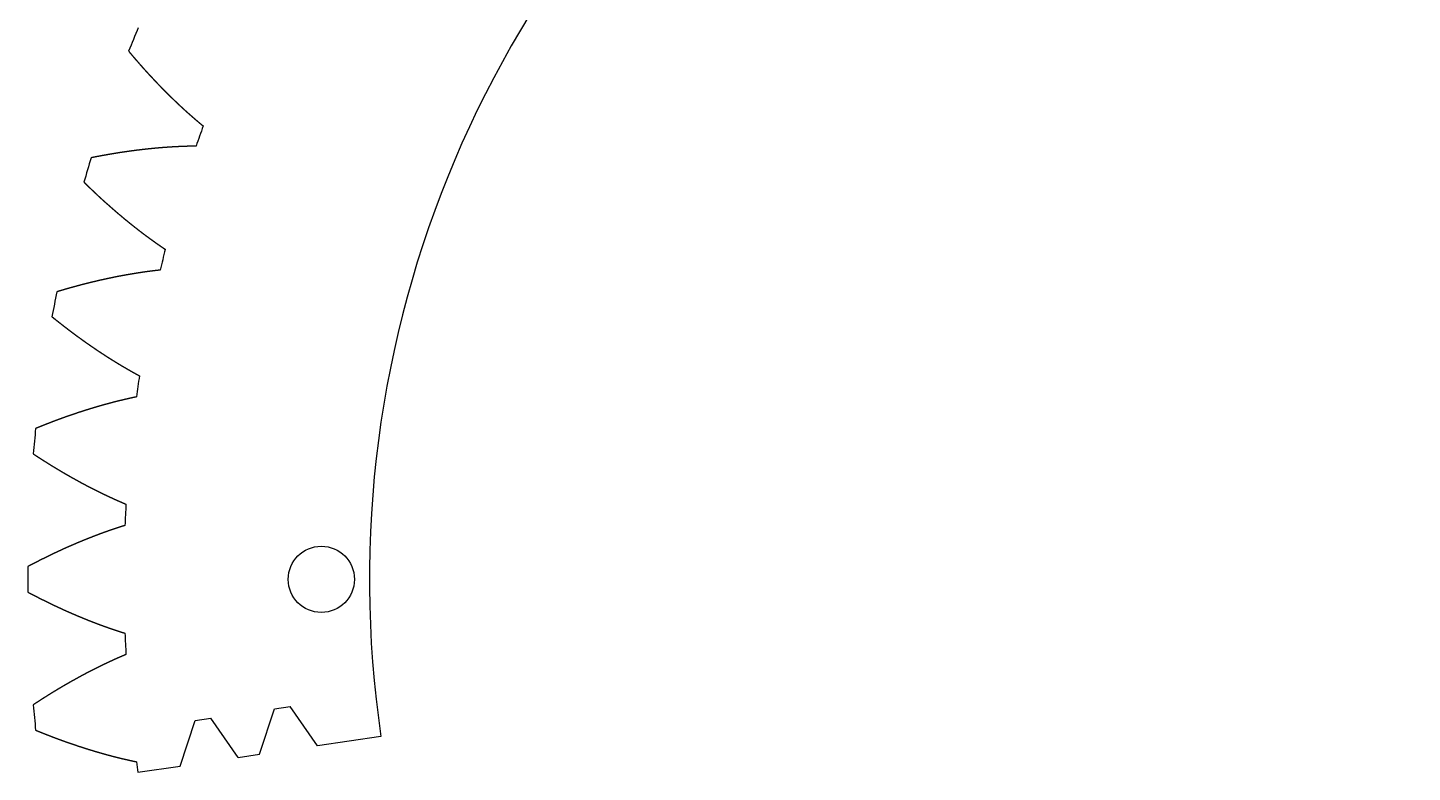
# Model space of a CAD drawing. Header units: millimetres. Extents: x 152 to 351, y -137 to 85.
# Drawn here: x 155.6 to 220.4, y -136.7 to -101.8 of the extents above; entities that cross this region are included whole.
import ezdxf

# ---------------------------------------------------------------- set-up
doc = ezdxf.new("R2010")
doc.units = ezdxf.units.MM
doc.header["$MEASUREMENT"] = 0

msp = doc.modelspace()

# ---------------------------------------------------------------- linework, layer by layer
at = {"linetype": 'Continuous'}
for p, q in [((166.448, -135.841), (167.145, -133.717)), ((167.145, -133.717), (167.887, -133.607)), ((169.169, -135.439), (167.887, -133.607)), ((162.738, -136.39), (163.435, -134.265)), ((163.435, -134.265), (164.177, -134.155)), ((165.459, -135.988), (164.177, -134.155)), ((172.135, -135.001), (169.169, -135.439)), ((165.459, -135.988), (166.448, -135.841)), ((160.76, -136.682), (162.738, -136.39))]:
    msp.add_line(p, q, dxfattribs=at)
msp.add_circle((169.344, -127.652), 1.55)
msp.add_circle((169.344, -127.652), 1.55)
for centre, radius, start, end in [((221.844, -127.652), 50.25, 0, 188.40954), ((221.844, -127.652), 50.25, 0, 188.40954), ((222.604, -127.652), 67, 157.33771, 158.3546), ((222.604, -127.652), 67, 157.33771, 158.3546), ((222.604, -127.652), 62.5, 160.15698, 161.07379), ((222.604, -127.652), 62.5, 160.15698, 161.07379), ((222.604, -127.652), 67, 162.87617, 163.89306), ((222.604, -127.652), 67, 162.87617, 163.89306), ((222.604, -127.652), 62.5, 165.69544, 166.61225), ((222.604, -127.652), 62.5, 165.69544, 166.61225), ((222.604, -127.652), 67, 168.41463, 169.43152), ((222.604, -127.652), 67, 168.41463, 169.43152), ((222.604, -127.652), 62.5, 171.2339, 172.15071), ((222.604, -127.652), 62.5, 171.2339, 172.15071), ((222.604, -127.652), 67, 173.95309, 174.96998), ((222.604, -127.652), 67, 173.95309, 174.96998), ((222.604, -127.652), 62.5, 176.77236, 177.68918), ((222.604, -127.652), 62.5, 176.77236, 177.68918), ((222.604, -127.652), 67, 179.49156, 180.50844), ((222.604, -127.652), 67, 179.49156, 180.50844), ((222.604, -127.652), 62.5, 182.31082, 183.22764), ((222.604, -127.652), 62.5, 182.31082, 183.22764), ((222.604, -127.652), 67, 185.03002, 186.04691), ((222.604, -127.652), 67, 185.03002, 186.04691), ((222.604, -127.652), 62.5, 187.84929, 188.30769), ((222.604, -127.652), 62.5, 187.84929, 188.30769)]:
    msp.add_arc(centre, radius, start, end)
for points in [[(160.329, -102.938), (160.343, -102.955), (160.372, -102.99), (160.415, -103.041), (160.473, -103.11), (160.546, -103.195), (160.619, -103.28), (160.692, -103.365), (160.765, -103.449), (160.839, -103.533), (160.913, -103.617), (160.987, -103.7), (161.061, -103.783), (161.136, -103.866), (161.211, -103.948), (161.286, -104.03), (161.361, -104.111), (161.437, -104.192), (161.512, -104.273), (161.588, -104.353), (161.664, -104.433), (161.741, -104.513), (161.818, -104.592), (161.895, -104.671), (161.972, -104.749), (162.049, -104.827), (162.127, -104.905), (162.205, -104.982), (162.283, -105.059), (162.361, -105.135), (162.44, -105.211), (162.519, -105.287), (162.598, -105.362), (162.677, -105.437), (162.757, -105.511), (162.837, -105.585), (162.917, -105.659), (162.997, -105.732), (163.078, -105.804), (163.159, -105.876), (163.24, -105.948), (163.321, -106.019), (163.403, -106.09), (163.485, -106.16), (163.567, -106.23), (163.649, -106.299), (163.715, -106.354), (163.765, -106.396), (163.798, -106.423), (163.815, -106.436)], [(160.329, -102.938), (160.343, -102.955), (160.372, -102.99), (160.415, -103.041), (160.473, -103.11), (160.546, -103.195), (160.619, -103.28), (160.692, -103.365), (160.765, -103.449), (160.839, -103.533), (160.913, -103.617), (160.987, -103.7), (161.061, -103.783), (161.136, -103.866), (161.211, -103.948), (161.286, -104.03), (161.361, -104.111), (161.437, -104.192), (161.512, -104.273), (161.588, -104.353), (161.664, -104.433), (161.741, -104.513), (161.818, -104.592), (161.895, -104.671), (161.972, -104.749), (162.049, -104.827), (162.127, -104.905), (162.205, -104.982), (162.283, -105.059), (162.361, -105.135), (162.44, -105.211), (162.519, -105.287), (162.598, -105.362), (162.677, -105.437), (162.757, -105.511), (162.837, -105.585), (162.917, -105.659), (162.997, -105.732), (163.078, -105.804), (163.159, -105.876), (163.24, -105.948), (163.321, -106.019), (163.403, -106.09), (163.485, -106.16), (163.567, -106.23), (163.649, -106.299), (163.715, -106.354), (163.765, -106.396), (163.798, -106.423), (163.815, -106.436)], [(163.483, -107.38), (163.462, -107.38), (163.419, -107.381), (163.354, -107.382), (163.268, -107.383), (163.16, -107.386), (163.053, -107.389), (162.945, -107.392), (162.837, -107.396), (162.729, -107.401), (162.621, -107.406), (162.512, -107.411), (162.404, -107.417), (162.296, -107.424), (162.187, -107.431), (162.079, -107.439), (161.97, -107.447), (161.861, -107.455), (161.753, -107.465), (161.644, -107.474), (161.535, -107.484), (161.426, -107.495), (161.317, -107.506), (161.208, -107.517), (161.099, -107.529), (160.989, -107.541), (160.88, -107.554), (160.771, -107.567), (160.661, -107.581), (160.552, -107.595), (160.442, -107.61), (160.333, -107.625), (160.223, -107.64), (160.114, -107.656), (160.004, -107.673), (159.894, -107.689), (159.784, -107.707), (159.675, -107.724), (159.565, -107.742), (159.455, -107.761), (159.345, -107.78), (159.235, -107.799), (159.125, -107.819), (159.015, -107.839), (158.905, -107.86), (158.794, -107.881), (158.706, -107.898), (158.64, -107.911), (158.596, -107.92), (158.574, -107.924)], [(163.483, -107.38), (163.462, -107.38), (163.419, -107.381), (163.354, -107.382), (163.268, -107.383), (163.16, -107.386), (163.053, -107.389), (162.945, -107.392), (162.837, -107.396), (162.729, -107.401), (162.621, -107.406), (162.512, -107.411), (162.404, -107.417), (162.296, -107.424), (162.187, -107.431), (162.079, -107.439), (161.97, -107.447), (161.861, -107.455), (161.753, -107.465), (161.644, -107.474), (161.535, -107.484), (161.426, -107.495), (161.317, -107.506), (161.208, -107.517), (161.099, -107.529), (160.989, -107.541), (160.88, -107.554), (160.771, -107.567), (160.661, -107.581), (160.552, -107.595), (160.442, -107.61), (160.333, -107.625), (160.223, -107.64), (160.114, -107.656), (160.004, -107.673), (159.894, -107.689), (159.784, -107.707), (159.675, -107.724), (159.565, -107.742), (159.455, -107.761), (159.345, -107.78), (159.235, -107.799), (159.125, -107.819), (159.015, -107.839), (158.905, -107.86), (158.794, -107.881), (158.706, -107.898), (158.64, -107.911), (158.596, -107.92), (158.574, -107.924)], [(158.234, -109.064), (158.25, -109.08), (158.282, -109.111), (158.33, -109.158), (158.395, -109.221), (158.475, -109.299), (158.556, -109.376), (158.637, -109.454), (158.718, -109.531), (158.8, -109.607), (158.881, -109.683), (158.963, -109.759), (159.045, -109.834), (159.127, -109.909), (159.21, -109.984), (159.292, -110.058), (159.375, -110.132), (159.458, -110.205), (159.541, -110.278), (159.624, -110.351), (159.708, -110.423), (159.792, -110.495), (159.876, -110.566), (159.96, -110.637), (160.044, -110.708), (160.129, -110.778), (160.214, -110.848), (160.299, -110.917), (160.384, -110.986), (160.469, -111.055), (160.555, -111.123), (160.641, -111.19), (160.727, -111.258), (160.813, -111.324), (160.9, -111.391), (160.986, -111.456), (161.073, -111.522), (161.16, -111.587), (161.247, -111.651), (161.335, -111.715), (161.422, -111.779), (161.51, -111.842), (161.598, -111.904), (161.687, -111.966), (161.775, -112.028), (161.864, -112.089), (161.935, -112.137), (161.988, -112.174), (162.024, -112.198), (162.042, -112.209)], [(158.234, -109.064), (158.25, -109.08), (158.282, -109.111), (158.33, -109.158), (158.395, -109.221), (158.475, -109.299), (158.556, -109.376), (158.637, -109.454), (158.718, -109.531), (158.8, -109.607), (158.881, -109.683), (158.963, -109.759), (159.045, -109.834), (159.127, -109.909), (159.21, -109.984), (159.292, -110.058), (159.375, -110.132), (159.458, -110.205), (159.541, -110.278), (159.624, -110.351), (159.708, -110.423), (159.792, -110.495), (159.876, -110.566), (159.96, -110.637), (160.044, -110.708), (160.129, -110.778), (160.214, -110.848), (160.299, -110.917), (160.384, -110.986), (160.469, -111.055), (160.555, -111.123), (160.641, -111.19), (160.727, -111.258), (160.813, -111.324), (160.9, -111.391), (160.986, -111.456), (161.073, -111.522), (161.16, -111.587), (161.247, -111.651), (161.335, -111.715), (161.422, -111.779), (161.51, -111.842), (161.598, -111.904), (161.687, -111.966), (161.775, -112.028), (161.864, -112.089), (161.935, -112.137), (161.988, -112.174), (162.024, -112.198), (162.042, -112.209)], [(161.802, -113.18), (161.781, -113.183), (161.738, -113.187), (161.674, -113.195), (161.589, -113.204), (161.482, -113.217), (161.375, -113.231), (161.268, -113.245), (161.161, -113.259), (161.054, -113.274), (160.947, -113.289), (160.84, -113.306), (160.732, -113.322), (160.625, -113.339), (160.518, -113.357), (160.411, -113.375), (160.303, -113.393), (160.196, -113.412), (160.088, -113.432), (159.981, -113.452), (159.874, -113.472), (159.766, -113.493), (159.659, -113.515), (159.551, -113.537), (159.444, -113.559), (159.336, -113.582), (159.229, -113.605), (159.121, -113.629), (159.013, -113.653), (158.906, -113.678), (158.798, -113.703), (158.691, -113.728), (158.583, -113.754), (158.475, -113.781), (158.368, -113.808), (158.26, -113.835), (158.153, -113.863), (158.045, -113.891), (157.937, -113.92), (157.83, -113.949), (157.722, -113.978), (157.615, -114.008), (157.507, -114.038), (157.399, -114.069), (157.292, -114.1), (157.184, -114.132), (157.098, -114.157), (157.034, -114.177), (156.991, -114.19), (156.969, -114.196)], [(161.802, -113.18), (161.781, -113.183), (161.738, -113.187), (161.674, -113.195), (161.589, -113.204), (161.482, -113.217), (161.375, -113.231), (161.268, -113.245), (161.161, -113.259), (161.054, -113.274), (160.947, -113.289), (160.84, -113.306), (160.732, -113.322), (160.625, -113.339), (160.518, -113.357), (160.411, -113.375), (160.303, -113.393), (160.196, -113.412), (160.088, -113.432), (159.981, -113.452), (159.874, -113.472), (159.766, -113.493), (159.659, -113.515), (159.551, -113.537), (159.444, -113.559), (159.336, -113.582), (159.229, -113.605), (159.121, -113.629), (159.013, -113.653), (158.906, -113.678), (158.798, -113.703), (158.691, -113.728), (158.583, -113.754), (158.475, -113.781), (158.368, -113.808), (158.26, -113.835), (158.153, -113.863), (158.045, -113.891), (157.937, -113.92), (157.83, -113.949), (157.722, -113.978), (157.615, -114.008), (157.507, -114.038), (157.399, -114.069), (157.292, -114.1), (157.184, -114.132), (157.098, -114.157), (157.034, -114.177), (156.991, -114.19), (156.969, -114.196)], [(156.741, -115.363), (156.758, -115.377), (156.793, -115.406), (156.845, -115.448), (156.916, -115.504), (157.003, -115.574), (157.091, -115.643), (157.179, -115.712), (157.267, -115.781), (157.356, -115.849), (157.444, -115.917), (157.533, -115.985), (157.622, -116.052), (157.711, -116.118), (157.8, -116.185), (157.89, -116.251), (157.979, -116.316), (158.069, -116.381), (158.159, -116.446), (158.249, -116.51), (158.339, -116.574), (158.429, -116.637), (158.52, -116.7), (158.61, -116.763), (158.701, -116.825), (158.792, -116.887), (158.883, -116.948), (158.975, -117.009), (159.066, -117.069), (159.158, -117.129), (159.249, -117.189), (159.341, -117.248), (159.433, -117.306), (159.526, -117.364), (159.618, -117.422), (159.711, -117.479), (159.803, -117.536), (159.896, -117.592), (159.989, -117.648), (160.083, -117.703), (160.176, -117.758), (160.27, -117.812), (160.363, -117.866), (160.457, -117.919), (160.551, -117.972), (160.645, -118.024), (160.721, -118.065), (160.777, -118.096), (160.815, -118.116), (160.834, -118.127)], [(156.741, -115.363), (156.758, -115.377), (156.793, -115.406), (156.845, -115.448), (156.916, -115.504), (157.003, -115.574), (157.091, -115.643), (157.179, -115.712), (157.267, -115.781), (157.356, -115.849), (157.444, -115.917), (157.533, -115.985), (157.622, -116.052), (157.711, -116.118), (157.8, -116.185), (157.89, -116.251), (157.979, -116.316), (158.069, -116.381), (158.159, -116.446), (158.249, -116.51), (158.339, -116.574), (158.429, -116.637), (158.52, -116.7), (158.61, -116.763), (158.701, -116.825), (158.792, -116.887), (158.883, -116.948), (158.975, -117.009), (159.066, -117.069), (159.158, -117.129), (159.249, -117.189), (159.341, -117.248), (159.433, -117.306), (159.526, -117.364), (159.618, -117.422), (159.711, -117.479), (159.803, -117.536), (159.896, -117.592), (159.989, -117.648), (160.083, -117.703), (160.176, -117.758), (160.27, -117.812), (160.363, -117.866), (160.457, -117.919), (160.551, -117.972), (160.645, -118.024), (160.721, -118.065), (160.777, -118.096), (160.815, -118.116), (160.834, -118.127)], [(160.69, -119.116), (160.669, -119.121), (160.627, -119.129), (160.563, -119.143), (160.479, -119.161), (160.374, -119.184), (160.269, -119.207), (160.164, -119.232), (160.059, -119.256), (159.954, -119.282), (159.848, -119.307), (159.743, -119.334), (159.638, -119.36), (159.533, -119.388), (159.428, -119.416), (159.323, -119.444), (159.218, -119.473), (159.113, -119.502), (159.008, -119.532), (158.903, -119.562), (158.798, -119.593), (158.693, -119.624), (158.588, -119.656), (158.483, -119.688), (158.378, -119.721), (158.274, -119.754), (158.169, -119.787), (158.064, -119.821), (157.959, -119.856), (157.855, -119.891), (157.75, -119.926), (157.645, -119.962), (157.541, -119.998), (157.436, -120.035), (157.332, -120.072), (157.227, -120.11), (157.123, -120.148), (157.018, -120.186), (156.914, -120.225), (156.81, -120.264), (156.705, -120.304), (156.601, -120.344), (156.497, -120.385), (156.393, -120.426), (156.289, -120.467), (156.185, -120.509), (156.102, -120.543), (156.039, -120.568), (155.998, -120.585), (155.977, -120.594)], [(160.69, -119.116), (160.669, -119.121), (160.627, -119.129), (160.563, -119.143), (160.479, -119.161), (160.374, -119.184), (160.269, -119.207), (160.164, -119.232), (160.059, -119.256), (159.954, -119.282), (159.848, -119.307), (159.743, -119.334), (159.638, -119.36), (159.533, -119.388), (159.428, -119.416), (159.323, -119.444), (159.218, -119.473), (159.113, -119.502), (159.008, -119.532), (158.903, -119.562), (158.798, -119.593), (158.693, -119.624), (158.588, -119.656), (158.483, -119.688), (158.378, -119.721), (158.274, -119.754), (158.169, -119.787), (158.064, -119.821), (157.959, -119.856), (157.855, -119.891), (157.75, -119.926), (157.645, -119.962), (157.541, -119.998), (157.436, -120.035), (157.332, -120.072), (157.227, -120.11), (157.123, -120.148), (157.018, -120.186), (156.914, -120.225), (156.81, -120.264), (156.705, -120.304), (156.601, -120.344), (156.497, -120.385), (156.393, -120.426), (156.289, -120.467), (156.185, -120.509), (156.102, -120.543), (156.039, -120.568), (155.998, -120.585), (155.977, -120.594)], [(155.862, -121.777), (155.881, -121.79), (155.918, -121.814), (155.975, -121.852), (156.05, -121.901), (156.144, -121.962), (156.238, -122.022), (156.332, -122.082), (156.427, -122.142), (156.521, -122.202), (156.616, -122.261), (156.711, -122.319), (156.806, -122.378), (156.901, -122.435), (156.996, -122.493), (157.091, -122.55), (157.187, -122.606), (157.282, -122.662), (157.378, -122.718), (157.474, -122.773), (157.57, -122.828), (157.666, -122.882), (157.762, -122.936), (157.858, -122.99), (157.955, -123.043), (158.051, -123.096), (158.148, -123.148), (158.244, -123.2), (158.341, -123.251), (158.438, -123.302), (158.535, -123.352), (158.633, -123.402), (158.73, -123.451), (158.827, -123.5), (158.925, -123.549), (159.023, -123.597), (159.12, -123.644), (159.218, -123.691), (159.316, -123.738), (159.414, -123.784), (159.513, -123.829), (159.611, -123.874), (159.709, -123.919), (159.808, -123.962), (159.907, -124.006), (160.005, -124.049), (160.084, -124.083), (160.144, -124.108), (160.183, -124.124), (160.203, -124.133)], [(155.862, -121.777), (155.881, -121.79), (155.918, -121.814), (155.975, -121.852), (156.05, -121.901), (156.144, -121.962), (156.238, -122.022), (156.332, -122.082), (156.427, -122.142), (156.521, -122.202), (156.616, -122.261), (156.711, -122.319), (156.806, -122.378), (156.901, -122.435), (156.996, -122.493), (157.091, -122.55), (157.187, -122.606), (157.282, -122.662), (157.378, -122.718), (157.474, -122.773), (157.57, -122.828), (157.666, -122.882), (157.762, -122.936), (157.858, -122.99), (157.955, -123.043), (158.051, -123.096), (158.148, -123.148), (158.244, -123.2), (158.341, -123.251), (158.438, -123.302), (158.535, -123.352), (158.633, -123.402), (158.73, -123.451), (158.827, -123.5), (158.925, -123.549), (159.023, -123.597), (159.12, -123.644), (159.218, -123.691), (159.316, -123.738), (159.414, -123.784), (159.513, -123.829), (159.611, -123.874), (159.709, -123.919), (159.808, -123.962), (159.907, -124.006), (160.005, -124.049), (160.084, -124.083), (160.144, -124.108), (160.183, -124.124), (160.203, -124.133)], [(160.155, -125.132), (160.134, -125.138), (160.093, -125.151), (160.032, -125.17), (159.95, -125.196), (159.847, -125.229), (159.745, -125.263), (159.643, -125.297), (159.54, -125.332), (159.438, -125.367), (159.336, -125.403), (159.234, -125.439), (159.132, -125.476), (159.03, -125.514), (158.928, -125.551), (158.826, -125.59), (158.724, -125.629), (158.623, -125.668), (158.521, -125.708), (158.419, -125.748), (158.318, -125.789), (158.217, -125.83), (158.115, -125.872), (158.014, -125.914), (157.913, -125.956), (157.812, -125.999), (157.711, -126.043), (157.61, -126.087), (157.509, -126.131), (157.408, -126.176), (157.307, -126.221), (157.206, -126.267), (157.106, -126.313), (157.005, -126.36), (156.905, -126.407), (156.804, -126.455), (156.704, -126.503), (156.604, -126.551), (156.504, -126.6), (156.404, -126.649), (156.304, -126.698), (156.204, -126.748), (156.104, -126.799), (156.005, -126.85), (155.905, -126.901), (155.805, -126.953), (155.726, -126.994), (155.666, -127.026), (155.627, -127.047), (155.607, -127.057)], [(160.155, -125.132), (160.134, -125.138), (160.093, -125.151), (160.032, -125.17), (159.95, -125.196), (159.847, -125.229), (159.745, -125.263), (159.643, -125.297), (159.54, -125.332), (159.438, -125.367), (159.336, -125.403), (159.234, -125.439), (159.132, -125.476), (159.03, -125.514), (158.928, -125.551), (158.826, -125.59), (158.724, -125.629), (158.623, -125.668), (158.521, -125.708), (158.419, -125.748), (158.318, -125.789), (158.217, -125.83), (158.115, -125.872), (158.014, -125.914), (157.913, -125.956), (157.812, -125.999), (157.711, -126.043), (157.61, -126.087), (157.509, -126.131), (157.408, -126.176), (157.307, -126.221), (157.206, -126.267), (157.106, -126.313), (157.005, -126.36), (156.905, -126.407), (156.804, -126.455), (156.704, -126.503), (156.604, -126.551), (156.504, -126.6), (156.404, -126.649), (156.304, -126.698), (156.204, -126.748), (156.104, -126.799), (156.005, -126.85), (155.905, -126.901), (155.805, -126.953), (155.726, -126.994), (155.666, -127.026), (155.627, -127.047), (155.607, -127.057)], [(155.607, -128.246), (155.627, -128.257), (155.666, -128.278), (155.726, -128.309), (155.805, -128.351), (155.905, -128.403), (156.005, -128.454), (156.104, -128.505), (156.204, -128.555), (156.304, -128.605), (156.404, -128.655), (156.504, -128.704), (156.604, -128.753), (156.704, -128.801), (156.804, -128.849), (156.905, -128.896), (157.005, -128.943), (157.106, -128.99), (157.206, -129.036), (157.307, -129.082), (157.408, -129.127), (157.509, -129.172), (157.61, -129.217), (157.711, -129.261), (157.812, -129.304), (157.913, -129.347), (158.014, -129.39), (158.115, -129.432), (158.217, -129.474), (158.318, -129.515), (158.419, -129.556), (158.521, -129.596), (158.623, -129.636), (158.724, -129.675), (158.826, -129.714), (158.928, -129.752), (159.03, -129.79), (159.132, -129.827), (159.234, -129.864), (159.336, -129.9), (159.438, -129.936), (159.54, -129.971), (159.643, -130.006), (159.745, -130.04), (159.847, -130.074), (159.95, -130.107), (160.032, -130.133), (160.093, -130.153), (160.134, -130.165), (160.155, -130.172)], [(155.607, -128.246), (155.627, -128.257), (155.666, -128.278), (155.726, -128.309), (155.805, -128.351), (155.905, -128.403), (156.005, -128.454), (156.104, -128.505), (156.204, -128.555), (156.304, -128.605), (156.404, -128.655), (156.504, -128.704), (156.604, -128.753), (156.704, -128.801), (156.804, -128.849), (156.905, -128.896), (157.005, -128.943), (157.106, -128.99), (157.206, -129.036), (157.307, -129.082), (157.408, -129.127), (157.509, -129.172), (157.61, -129.217), (157.711, -129.261), (157.812, -129.304), (157.913, -129.347), (158.014, -129.39), (158.115, -129.432), (158.217, -129.474), (158.318, -129.515), (158.419, -129.556), (158.521, -129.596), (158.623, -129.636), (158.724, -129.675), (158.826, -129.714), (158.928, -129.752), (159.03, -129.79), (159.132, -129.827), (159.234, -129.864), (159.336, -129.9), (159.438, -129.936), (159.54, -129.971), (159.643, -130.006), (159.745, -130.04), (159.847, -130.074), (159.95, -130.107), (160.032, -130.133), (160.093, -130.153), (160.134, -130.165), (160.155, -130.172)], [(160.203, -131.171), (160.183, -131.179), (160.144, -131.196), (160.084, -131.221), (160.005, -131.255), (159.907, -131.298), (159.808, -131.341), (159.709, -131.385), (159.611, -131.429), (159.513, -131.474), (159.414, -131.52), (159.316, -131.566), (159.218, -131.612), (159.12, -131.659), (159.023, -131.707), (158.925, -131.755), (158.827, -131.803), (158.73, -131.852), (158.633, -131.902), (158.535, -131.951), (158.438, -132.002), (158.341, -132.053), (158.244, -132.104), (158.148, -132.156), (158.051, -132.208), (157.955, -132.26), (157.858, -132.314), (157.762, -132.367), (157.666, -132.421), (157.57, -132.475), (157.474, -132.53), (157.378, -132.586), (157.282, -132.641), (157.187, -132.697), (157.091, -132.754), (156.996, -132.811), (156.901, -132.868), (156.806, -132.926), (156.711, -132.984), (156.616, -133.043), (156.521, -133.102), (156.427, -133.161), (156.332, -133.221), (156.238, -133.281), (156.144, -133.342), (156.05, -133.403), (155.975, -133.452), (155.918, -133.489), (155.881, -133.514), (155.862, -133.526)], [(160.203, -131.171), (160.183, -131.179), (160.144, -131.196), (160.084, -131.221), (160.005, -131.255), (159.907, -131.298), (159.808, -131.341), (159.709, -131.385), (159.611, -131.429), (159.513, -131.474), (159.414, -131.52), (159.316, -131.566), (159.218, -131.612), (159.12, -131.659), (159.023, -131.707), (158.925, -131.755), (158.827, -131.803), (158.73, -131.852), (158.633, -131.902), (158.535, -131.951), (158.438, -132.002), (158.341, -132.053), (158.244, -132.104), (158.148, -132.156), (158.051, -132.208), (157.955, -132.26), (157.858, -132.314), (157.762, -132.367), (157.666, -132.421), (157.57, -132.475), (157.474, -132.53), (157.378, -132.586), (157.282, -132.641), (157.187, -132.697), (157.091, -132.754), (156.996, -132.811), (156.901, -132.868), (156.806, -132.926), (156.711, -132.984), (156.616, -133.043), (156.521, -133.102), (156.427, -133.161), (156.332, -133.221), (156.238, -133.281), (156.144, -133.342), (156.05, -133.403), (155.975, -133.452), (155.918, -133.489), (155.881, -133.514), (155.862, -133.526)], [(155.977, -134.71), (155.998, -134.718), (156.039, -134.735), (156.102, -134.761), (156.185, -134.795), (156.289, -134.836), (156.393, -134.878), (156.497, -134.919), (156.601, -134.959), (156.705, -135), (156.81, -135.039), (156.914, -135.079), (157.018, -135.117), (157.123, -135.156), (157.227, -135.194), (157.332, -135.231), (157.436, -135.269), (157.541, -135.305), (157.645, -135.342), (157.75, -135.377), (157.855, -135.413), (157.959, -135.448), (158.064, -135.482), (158.169, -135.516), (158.274, -135.55), (158.378, -135.583), (158.483, -135.616), (158.588, -135.648), (158.693, -135.679), (158.798, -135.711), (158.903, -135.741), (159.008, -135.772), (159.113, -135.801), (159.218, -135.831), (159.323, -135.86), (159.428, -135.888), (159.533, -135.916), (159.638, -135.943), (159.743, -135.97), (159.848, -135.996), (159.954, -136.022), (160.059, -136.047), (160.164, -136.072), (160.269, -136.096), (160.374, -136.12), (160.479, -136.143), (160.563, -136.161), (160.627, -136.174), (160.669, -136.183), (160.69, -136.187)], [(155.977, -134.71), (155.998, -134.718), (156.039, -134.735), (156.102, -134.761), (156.185, -134.795), (156.289, -134.836), (156.393, -134.878), (156.497, -134.919), (156.601, -134.959), (156.705, -135), (156.81, -135.039), (156.914, -135.079), (157.018, -135.117), (157.123, -135.156), (157.227, -135.194), (157.332, -135.231), (157.436, -135.269), (157.541, -135.305), (157.645, -135.342), (157.75, -135.377), (157.855, -135.413), (157.959, -135.448), (158.064, -135.482), (158.169, -135.516), (158.274, -135.55), (158.378, -135.583), (158.483, -135.616), (158.588, -135.648), (158.693, -135.679), (158.798, -135.711), (158.903, -135.741), (159.008, -135.772), (159.113, -135.801), (159.218, -135.831), (159.323, -135.86), (159.428, -135.888), (159.533, -135.916), (159.638, -135.943), (159.743, -135.97), (159.848, -135.996), (159.954, -136.022), (160.059, -136.047), (160.164, -136.072), (160.269, -136.096), (160.374, -136.12), (160.479, -136.143), (160.563, -136.161), (160.627, -136.174), (160.669, -136.183), (160.69, -136.187)]]:
    msp.add_open_spline(points, degree=5)

doc.saveas('drawing.dxf')
